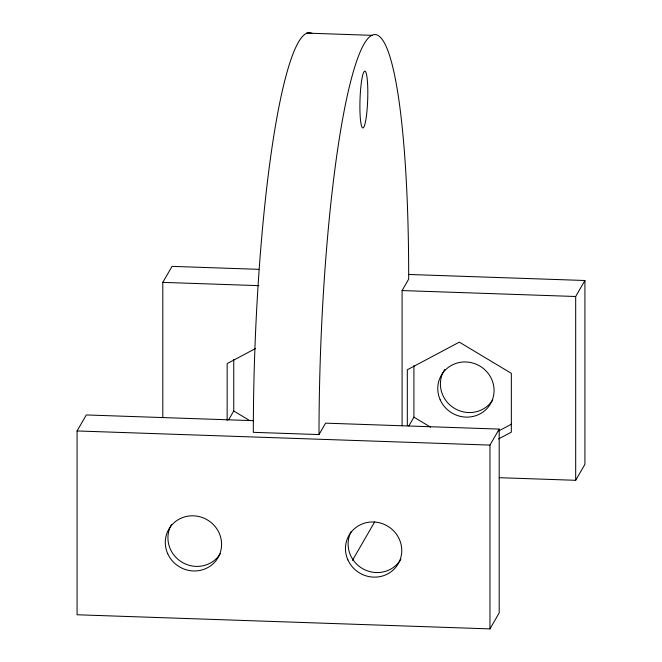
<?xml version="1.0" encoding="UTF-8"?>
<svg xmlns="http://www.w3.org/2000/svg" width="662" height="662" viewBox="0 0 662 662"><rect width="100%" height="100%" fill="white"/><g stroke="black" fill="none" stroke-linecap="round" stroke-linejoin="round"><path stroke-width="0.99" d="M312.017 33.398A322.187 43.485 -88 0 0 253.314 432.327L319.001 434.578L325.596 423.15L499.198 429.092L499.198 612.896L489.963 628.9L77.082 614.766L77.082 430.954L86.317 414.95L253.712 420.684M162.802 417.639L162.802 282.368L172.037 266.364L258.743 269.335M228.671 419.791L233.744 410.994L233.744 359.4M402.091 425.832L402.091 290.56L408.686 279.124A322.187 43.485 -88 0 0 363.843 44.371A322.187 43.485 -88 0 0 319.001 434.578M408.843 425.956L413.916 417.159L413.916 365.565M352.474 560.366L374.692 521.846M489.963 628.9L489.963 445.096L499.198 429.092M499.222 477.691L575.683 480.306L575.683 296.502L584.918 280.498L408.413 274.457M575.683 480.306L584.918 464.31L584.918 280.498M255.441 348.576L227.149 363.603L227.149 420.362M498.767 430.904L511.544 424.119M498.56 438.939L511.337 432.154L511.337 373.335L459.329 342.146L407.32 369.777L407.32 425.501M306.556 33.1L372.243 35.351M162.802 282.368L258.9 285.653M402.091 290.56L575.683 296.502M77.082 430.954L489.963 445.096M413.916 417.159L430.664 427.205M233.744 410.994L249.615 420.511M220.305 553.68A28.425 27.299 30 0 1 182.133 562.286A28.425 27.299 30 0 1 171.408 524.685M492.793 399.823A28.425 27.299 30 0 1 455.001 408.661A28.425 27.299 30 0 1 443.474 371.589M443.888 370.836A28.425 27.299 30 0 1 444.79 369.379M400.915 559.109A28.425 27.299 30 0 1 363.074 568.898A28.425 27.299 30 0 1 351.166 531.603M366.491 115.395A28.408 3.831 -88 0 0 365.068 71.182A28.408 3.831 -88 0 0 359.979 111.928A28.408 3.831 -88 0 0 366.491 115.395M347.889 559.887A28.425 27.299 30 0 0 396.381 566.54A28.425 27.299 30 0 0 376.546 522.235A28.425 27.299 30 0 0 347.889 559.887M440.205 399.865A28.425 27.299 30 0 0 488.697 406.518A28.425 27.299 30 0 0 468.862 362.213A28.425 27.299 30 0 0 440.205 399.865M167.726 553.722A28.425 27.299 30 0 0 216.217 560.375A28.425 27.299 30 0 0 196.382 516.07A28.425 27.299 30 0 0 167.726 553.722"/></g></svg>
